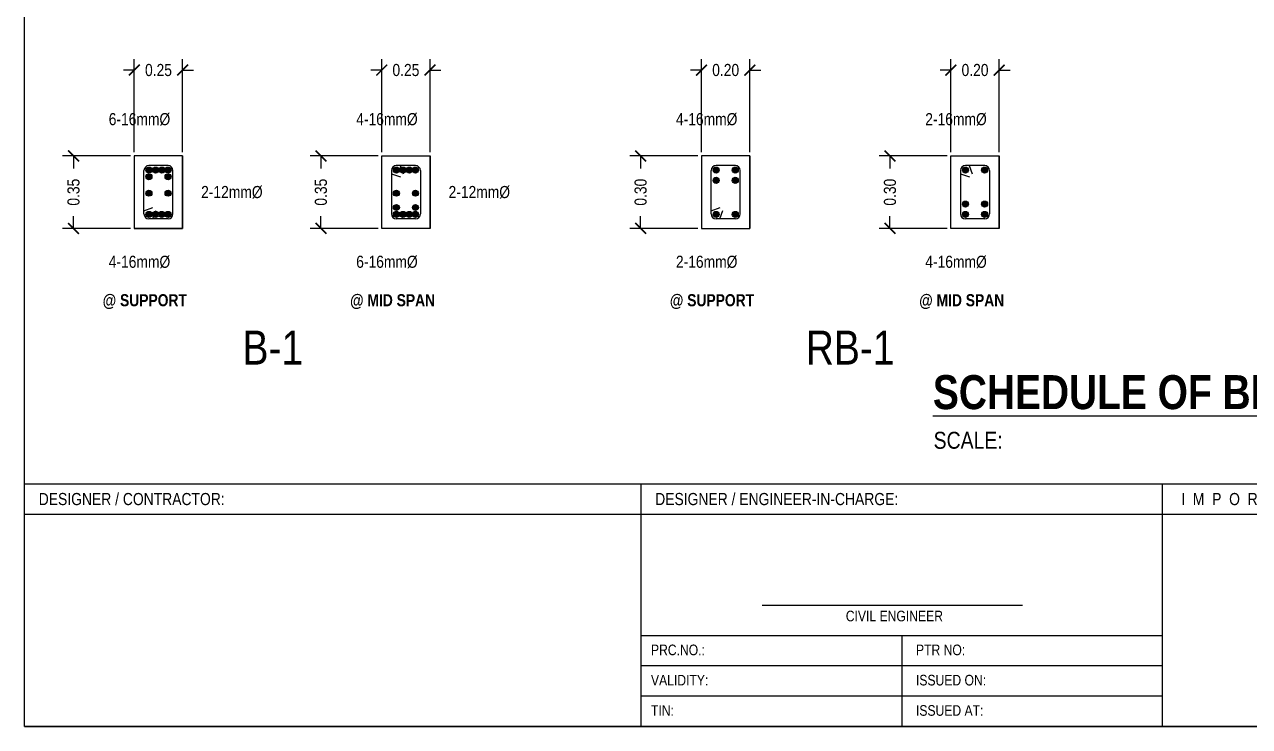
# Model space of a CAD drawing. Header units: inches. Extents: x 7263 to 14962, y 1317 to 2926.
# Drawn here: x 7343.21 to 7363.5, y 1421.63 to 1433.25 of the extents above; entities that cross this region are included whole.
import ezdxf

# ---------------------------------------------------------------- set-up
doc = ezdxf.new("R2010")
doc.units = ezdxf.units.IN
doc.header["$MEASUREMENT"] = 0
for name, color, linetype, lineweight in [('.25', 250, 'Continuous', 25), ('0.05', 250, 'Continuous', 5), ('0.25', 250, 'Continuous', 25)]:
    doc.layers.add(name, color=color, linetype=linetype, lineweight=lineweight)
for name, color, linetype in [('Layer2', 2, 'Continuous'), ('Layer3', 3, 'Continuous'), ('Layer6', 6, 'Continuous'), ('text', 7, 'Continuous')]:
    doc.layers.add(name, color=color, linetype=linetype)
doc.styles.get("Standard").update_dxf_attribs({"font": ''})
doc.styles.get('Standard').set_extended_font_data('Tw Cen MT Condensed')
doc.dimstyles.get("Standard").update_dxf_attribs({"dimtxt": 0.2, "dimasz": 0.18, "dimexe": 0.18, "dimexo": 0.0625, "dimgap": 0.09, "dimtad": 0, "dimzin": 0, "dimdsep": 46, "dimtxsty": 'Standard', "dimblk": 'ARCHTICK', "dimcen": 0.09, "dimclrd": 8, "dimclre": 8, "dimclrt": 2, "dimadec": 0, "dimazin": 0, "dimtfac": 1, "dimtofl": 0, "dimtmove": 0, "dimatfit": 3, "dimfxl": 1, "dimtolj": 1, "dimtzin": 0, "dimarcsym": 0})

# ---------------------------------------------------------------- blocks, each defined once
blk = doc.blocks.new('_ArchTick')
at = {"color": 0, "linetype": 'ByBlock', "const_width": 0.15}
blk.add_lwpolyline([(-0.5, -0.5), (0.5, 0.5)], dxfattribs=at)
blk = doc.blocks.new('*D205')
at = {"layer": 'Defpoints', "color": 0, "transparency": 16777216}
for p in [(7345.831, 1432.496), (7345.031, 1431.074), (7345.831, 1431.074)]:
    blk.add_point(p, dxfattribs=at)
at = {"layer": 'Layer6', "color": 8, "lineweight": -2, "transparency": 16777216}
for p, q in [((7345.031, 1431.136), (7345.031, 1432.676)), ((7345.831, 1431.136), (7345.831, 1432.676)), ((7345.031, 1432.496), (7344.851, 1432.496)), ((7345.831, 1432.496), (7346.011, 1432.496))]:
    blk.add_line(p, q, dxfattribs=at)
at = {"layer": 'Layer6', "color": 8, "lineweight": -2, "transparency": 16777216, "xscale": 0.18, "yscale": 0.18, "zscale": 0.18}
blk.add_blockref('_ArchTick', (7345.031, 1432.496), dxfattribs=at)
at = {"layer": 'Layer6', "color": 8, "lineweight": -2, "transparency": 16777216, "xscale": 0.18, "yscale": 0.18, "zscale": 0.18, "rotation": 180}
blk.add_blockref('_ArchTick', (7345.831, 1432.496), dxfattribs=at)
at = {"layer": 'Layer6', "color": 2, "transparency": 16777216, "insert": (7345.431, 1432.496), "char_height": 0.2, "attachment_point": 5}
blk.add_mtext('\\A1;0.25', dxfattribs=at)
blk = doc.blocks.new('*D206')
at = {"layer": 'Defpoints', "color": 0, "transparency": 16777216}
for p in [(7345.031, 1431.074), (7344.024, 1429.874), (7345.031, 1429.874)]:
    blk.add_point(p, dxfattribs=at)
at = {"layer": 'Layer6', "color": 8, "lineweight": -2, "transparency": 16777216}
for p, q in [((7344.968, 1431.074), (7343.844, 1431.074)), ((7344.024, 1431.074), (7344.024, 1430.868)), ((7344.024, 1429.874), (7344.024, 1430.079)), ((7344.968, 1429.874), (7343.844, 1429.874))]:
    blk.add_line(p, q, dxfattribs=at)
at = {"layer": 'Layer6', "color": 8, "lineweight": -2, "transparency": 16777216, "xscale": 0.18, "yscale": 0.18, "zscale": 0.18}
for p, rotation in [((7344.024, 1431.074), 90), ((7344.024, 1429.874), 270)]:
    blk.add_blockref('_ArchTick', p, dxfattribs=dict(at, rotation=rotation))
at = {"layer": 'Layer6', "color": 2, "transparency": 16777216, "insert": (7344.024, 1430.474), "char_height": 0.2, "attachment_point": 5, "rotation": 90}
blk.add_mtext('\\A1;0.35', dxfattribs=at)
blk = doc.blocks.new('*D208')
at = {"layer": 'Defpoints', "color": 0, "transparency": 16777216}
for p in [(7349.928, 1432.496), (7349.128, 1431.074), (7349.928, 1431.074)]:
    blk.add_point(p, dxfattribs=at)
at = {"layer": 'Layer6', "color": 8, "lineweight": -2, "transparency": 16777216}
for p, q in [((7349.128, 1431.136), (7349.128, 1432.676)), ((7349.928, 1431.136), (7349.928, 1432.676)), ((7349.128, 1432.496), (7348.948, 1432.496)), ((7349.928, 1432.496), (7350.108, 1432.496))]:
    blk.add_line(p, q, dxfattribs=at)
at = {"layer": 'Layer6', "color": 8, "lineweight": -2, "transparency": 16777216, "xscale": 0.18, "yscale": 0.18, "zscale": 0.18}
blk.add_blockref('_ArchTick', (7349.128, 1432.496), dxfattribs=at)
at = {"layer": 'Layer6', "color": 8, "lineweight": -2, "transparency": 16777216, "xscale": 0.18, "yscale": 0.18, "zscale": 0.18, "rotation": 180}
blk.add_blockref('_ArchTick', (7349.928, 1432.496), dxfattribs=at)
at = {"layer": 'Layer6', "color": 2, "transparency": 16777216, "insert": (7349.528, 1432.496), "char_height": 0.2, "attachment_point": 5}
blk.add_mtext('\\A1;0.25', dxfattribs=at)
blk = doc.blocks.new('*D207')
at = {"layer": 'Defpoints', "color": 0, "transparency": 16777216}
for p in [(7349.128, 1431.074), (7348.121, 1429.874), (7349.128, 1429.874)]:
    blk.add_point(p, dxfattribs=at)
at = {"layer": 'Layer6', "color": 8, "lineweight": -2, "transparency": 16777216}
for p, q in [((7349.066, 1431.074), (7347.941, 1431.074)), ((7348.121, 1431.074), (7348.121, 1430.868)), ((7348.121, 1429.874), (7348.121, 1430.079)), ((7349.066, 1429.874), (7347.941, 1429.874))]:
    blk.add_line(p, q, dxfattribs=at)
at = {"layer": 'Layer6', "color": 8, "lineweight": -2, "transparency": 16777216, "xscale": 0.18, "yscale": 0.18, "zscale": 0.18}
for p, rotation in [((7348.121, 1431.074), 90), ((7348.121, 1429.874), 270)]:
    blk.add_blockref('_ArchTick', p, dxfattribs=dict(at, rotation=rotation))
at = {"layer": 'Layer6', "color": 2, "transparency": 16777216, "insert": (7348.121, 1430.474), "char_height": 0.2, "attachment_point": 5, "rotation": 90}
blk.add_mtext('\\A1;0.35', dxfattribs=at)
blk = doc.blocks.new('*D209')
at = {"layer": 'Defpoints', "color": 0, "transparency": 16777216}
for p in [(7355.223, 1432.496), (7354.423, 1431.074), (7355.223, 1431.074)]:
    blk.add_point(p, dxfattribs=at)
at = {"layer": 'Layer6', "color": 8, "lineweight": -2, "transparency": 16777216}
for p, q in [((7354.423, 1431.136), (7354.423, 1432.676)), ((7355.223, 1431.136), (7355.223, 1432.676)), ((7354.423, 1432.496), (7354.243, 1432.496)), ((7355.223, 1432.496), (7355.403, 1432.496))]:
    blk.add_line(p, q, dxfattribs=at)
at = {"layer": 'Layer6', "color": 8, "lineweight": -2, "transparency": 16777216, "xscale": 0.18, "yscale": 0.18, "zscale": 0.18}
blk.add_blockref('_ArchTick', (7354.423, 1432.496), dxfattribs=at)
at = {"layer": 'Layer6', "color": 8, "lineweight": -2, "transparency": 16777216, "xscale": 0.18, "yscale": 0.18, "zscale": 0.18, "rotation": 180}
blk.add_blockref('_ArchTick', (7355.223, 1432.496), dxfattribs=at)
at = {"layer": 'Layer6', "color": 2, "transparency": 16777216, "insert": (7354.823, 1432.496), "char_height": 0.2, "attachment_point": 5}
blk.add_mtext('\\A1;0.20', dxfattribs=at)
blk = doc.blocks.new('*D210')
at = {"layer": 'Defpoints', "color": 0, "transparency": 16777216}
for p in [(7354.423, 1431.074), (7353.415, 1429.874), (7354.423, 1429.874)]:
    blk.add_point(p, dxfattribs=at)
at = {"layer": 'Layer6', "color": 8, "lineweight": -2, "transparency": 16777216}
for p, q in [((7354.36, 1431.074), (7353.235, 1431.074)), ((7353.415, 1431.074), (7353.415, 1430.868)), ((7353.415, 1429.874), (7353.415, 1430.079)), ((7354.36, 1429.874), (7353.235, 1429.874))]:
    blk.add_line(p, q, dxfattribs=at)
at = {"layer": 'Layer6', "color": 8, "lineweight": -2, "transparency": 16777216, "xscale": 0.18, "yscale": 0.18, "zscale": 0.18}
for p, rotation in [((7353.415, 1431.074), 90), ((7353.415, 1429.874), 270)]:
    blk.add_blockref('_ArchTick', p, dxfattribs=dict(at, rotation=rotation))
at = {"layer": 'Layer6', "color": 2, "transparency": 16777216, "insert": (7353.415, 1430.474), "char_height": 0.2, "attachment_point": 5, "rotation": 90}
blk.add_mtext('\\A1;0.30', dxfattribs=at)
blk = doc.blocks.new('*D211')
at = {"layer": 'Defpoints', "color": 0, "transparency": 16777216}
for p in [(7359.352, 1432.496), (7358.552, 1431.074), (7359.352, 1431.074)]:
    blk.add_point(p, dxfattribs=at)
at = {"layer": 'Layer6', "color": 8, "lineweight": -2, "transparency": 16777216}
for p, q in [((7358.552, 1431.136), (7358.552, 1432.676)), ((7359.352, 1431.136), (7359.352, 1432.676)), ((7358.552, 1432.496), (7358.372, 1432.496)), ((7359.352, 1432.496), (7359.532, 1432.496))]:
    blk.add_line(p, q, dxfattribs=at)
at = {"layer": 'Layer6', "color": 8, "lineweight": -2, "transparency": 16777216, "xscale": 0.18, "yscale": 0.18, "zscale": 0.18}
blk.add_blockref('_ArchTick', (7358.552, 1432.496), dxfattribs=at)
at = {"layer": 'Layer6', "color": 8, "lineweight": -2, "transparency": 16777216, "xscale": 0.18, "yscale": 0.18, "zscale": 0.18, "rotation": 180}
blk.add_blockref('_ArchTick', (7359.352, 1432.496), dxfattribs=at)
at = {"layer": 'Layer6', "color": 2, "transparency": 16777216, "insert": (7358.952, 1432.496), "char_height": 0.2, "attachment_point": 5}
blk.add_mtext('\\A1;0.20', dxfattribs=at)
blk = doc.blocks.new('*D212')
at = {"layer": 'Defpoints', "color": 0, "transparency": 16777216}
for p in [(7358.552, 1431.074), (7357.544, 1429.874), (7358.552, 1429.874)]:
    blk.add_point(p, dxfattribs=at)
at = {"layer": 'Layer6', "color": 8, "lineweight": -2, "transparency": 16777216}
for p, q in [((7358.489, 1431.074), (7357.364, 1431.074)), ((7357.544, 1431.074), (7357.544, 1430.868)), ((7357.544, 1429.874), (7357.544, 1430.079)), ((7358.489, 1429.874), (7357.364, 1429.874))]:
    blk.add_line(p, q, dxfattribs=at)
at = {"layer": 'Layer6', "color": 8, "lineweight": -2, "transparency": 16777216, "xscale": 0.18, "yscale": 0.18, "zscale": 0.18}
for p, rotation in [((7357.544, 1431.074), 90), ((7357.544, 1429.874), 270)]:
    blk.add_blockref('_ArchTick', p, dxfattribs=dict(at, rotation=rotation))
at = {"layer": 'Layer6', "color": 2, "transparency": 16777216, "insert": (7357.544, 1430.474), "char_height": 0.2, "attachment_point": 5, "rotation": 90}
blk.add_mtext('\\A1;0.30', dxfattribs=at)

msp = doc.modelspace()

# ---------------------------------------------------------------- hatches: boundary and pattern name
at = {"layer": '0.05'}
h = msp.add_hatch(dxfattribs=at)
h.set_pattern_fill('ANSI31', color=0, scale=0.1, style=0)
h.set_pattern_definition([(45, (7323.64976, 3152.97491), (-0.008838834765, 0.008838834765), [])])
h.paths.add_polyline_path([(7345.316, 1430.841, 1), (7345.23, 1430.841, 1)])
h = msp.add_hatch(dxfattribs=at)
h.set_pattern_fill('ANSI31', color=0, scale=0.1, style=0)
h.set_pattern_definition([(45, (7323.759268, 3152.97491), (-0.008838834765, 0.008838834765), [])])
h.paths.add_polyline_path([(7345.426, 1430.841, 1), (7345.339, 1430.841, 1)])
h = msp.add_hatch(dxfattribs=at)
h.set_pattern_fill('ANSI31', color=0, scale=0.1, style=0)
h.set_pattern_definition([(45, (7323.864505, 3152.97491), (-0.008838834765, 0.008838834765), [])])
h.paths.add_polyline_path([(7345.531, 1430.841, 1), (7345.445, 1430.841, 1)])
h = msp.add_hatch(dxfattribs=at)
h.set_pattern_fill('ANSI31', color=0, scale=0.1, style=0)
h.set_pattern_definition([(45, (7323.72976, 3152.97491), (-0.008838834765, 0.008838834765), [])])
h.paths.add_polyline_path([(7345.545, 1430.841, -1), (7345.632, 1430.841, -1)])
h = msp.add_hatch(dxfattribs=at)
h.set_pattern_fill('ANSI31', color=0, scale=0.1, style=0)
h.set_pattern_definition([(45, (7327.7471, 3153.37491), (-0.008838834765, 0.008838834765), [])])
h.paths.add_polyline_path([(7349.414, 1430.841, 1), (7349.327, 1430.841, 1)])
h = msp.add_hatch(dxfattribs=at)
h.set_pattern_fill('ANSI31', color=0, scale=0.1, style=0)
h.set_pattern_definition([(45, (7327.620458, 3153.37491), (-0.008838834765, 0.008838834765), [])])
h.paths.add_polyline_path([(7349.436, 1430.841, -1), (7349.523, 1430.841, -1)])
h = msp.add_hatch(dxfattribs=at)
h.set_pattern_fill('ANSI31', color=0, scale=0.1, style=0)
h.set_pattern_definition([(45, (7327.725808, 3153.37491), (-0.008838834765, 0.008838834765), [])])
h.paths.add_polyline_path([(7349.541, 1430.841, -1), (7349.628, 1430.841, -1)])
h = msp.add_hatch(dxfattribs=at)
h.set_pattern_fill('ANSI31', color=0, scale=0.1, style=0)
h.set_pattern_definition([(45, (7327.8271, 3153.37491), (-0.008838834765, 0.008838834765), [])])
h.paths.add_polyline_path([(7349.643, 1430.841, -1), (7349.729, 1430.841, -1)])
h = msp.add_hatch(dxfattribs=at)
h.set_pattern_fill('ANSI31', color=0, scale=0.1, style=0)
h.set_pattern_definition([(45, (7333.041666, 3152.97491), (-0.008838834765, 0.008838834765), [])])
h.paths.add_polyline_path([(7354.708, 1430.841, 1), (7354.622, 1430.841, 1)])
h = msp.add_hatch(dxfattribs=at)
h.set_pattern_fill('ANSI31', color=0, scale=0.1, style=0)
h.set_pattern_definition([(45, (7333.121666, 3152.97491), (-0.008838834765, 0.008838834765), [])])
h.paths.add_polyline_path([(7354.937, 1430.841, -1), (7355.024, 1430.841, -1)])
h = msp.add_hatch(dxfattribs=at)
h.set_pattern_fill('ANSI31', color=0, scale=0.1, style=0)
h.set_pattern_definition([(45, (7337.170685, 3153.37491), (-0.008838834765, 0.008838834765), [])])
h.paths.add_polyline_path([(7358.837, 1430.841, 1), (7358.751, 1430.841, 1)])
h = msp.add_hatch(dxfattribs=at)
h.set_pattern_fill('ANSI31', color=0, scale=0.1, style=0)
h.set_pattern_definition([(45, (7337.250685, 3153.37491), (-0.008838834765, 0.008838834765), [])])
h.paths.add_polyline_path([(7359.066, 1430.841, -1), (7359.153, 1430.841, -1)])
h = msp.add_hatch(dxfattribs=at)
h.set_pattern_fill('ANSI31', color=0, scale=0.1, style=0)
h.set_pattern_definition([(45, (7323.64976, 3152.862832), (-0.008838834765, 0.008838834765), [])])
h.paths.add_polyline_path([(7345.316, 1430.729, 1), (7345.23, 1430.729, 1)])
h = msp.add_hatch(dxfattribs=at)
h.set_pattern_fill('ANSI31', color=0, scale=0.1, style=0)
h.set_pattern_definition([(45, (7323.72976, 3152.862832), (-0.008838834765, 0.008838834765), [])])
h.paths.add_polyline_path([(7345.545, 1430.729, -1), (7345.632, 1430.729, -1)])
h = msp.add_hatch(dxfattribs=at)
h.set_pattern_fill('ANSI31', color=0, scale=0.1, style=0)
h.set_pattern_definition([(45, (7333.041666, 3152.803822), (-0.008838834765, 0.008838834765), [])])
h.paths.add_polyline_path([(7354.708, 1430.67, 1), (7354.622, 1430.67, 1)])
h = msp.add_hatch(dxfattribs=at)
h.set_pattern_fill('ANSI31', color=0, scale=0.1, style=0)
h.set_pattern_definition([(45, (7333.121666, 3152.803822), (-0.008838834765, 0.008838834765), [])])
h.paths.add_polyline_path([(7354.937, 1430.67, -1), (7355.024, 1430.67, -1)])
h = msp.add_hatch(dxfattribs=at)
h.set_pattern_fill('ANSI31', color=0, scale=0.1, style=0)
h.set_pattern_definition([(45, (7323.64976, 3153.72586), (-0.008838834765, 0.008838834765), [])])
h.paths.add_polyline_path([(7345.316, 1430.457, -1), (7345.23, 1430.457, -1)])
h = msp.add_hatch(dxfattribs=at)
h.set_pattern_fill('ANSI31', color=0, scale=0.1, style=0)
h.set_pattern_definition([(45, (7323.72976, 3153.72586), (-0.008838834765, 0.008838834765), [])])
h.paths.add_polyline_path([(7345.545, 1430.457, 1), (7345.632, 1430.457, 1)])
h = msp.add_hatch(dxfattribs=at)
h.set_pattern_fill('ANSI31', color=0, scale=0.1, style=0)
h.set_pattern_definition([(45, (7327.7471, 3153.72586), (-0.008838834765, 0.008838834765), [])])
h.paths.add_polyline_path([(7349.414, 1430.457, -1), (7349.327, 1430.457, -1)])
h = msp.add_hatch(dxfattribs=at)
h.set_pattern_fill('ANSI31', color=0, scale=0.1, style=0)
h.set_pattern_definition([(45, (7327.8271, 3153.72586), (-0.008838834765, 0.008838834765), [])])
h.paths.add_polyline_path([(7349.643, 1430.457, 1), (7349.729, 1430.457, 1)])
h = msp.add_hatch(dxfattribs=at)
h.set_pattern_fill('ANSI31', color=0, scale=0.1, style=0)
h.set_pattern_definition([(45, (7337.170685, 3152.703822), (-0.008838834765, 0.008838834765), [])])
h.paths.add_polyline_path([(7358.837, 1430.277, -1), (7358.751, 1430.277, -1)])
h = msp.add_hatch(dxfattribs=at)
h.set_pattern_fill('ANSI31', color=0, scale=0.1, style=0)
h.set_pattern_definition([(45, (7337.250685, 3152.703822), (-0.008838834765, 0.008838834765), [])])
h.paths.add_polyline_path([(7359.066, 1430.277, 1), (7359.153, 1430.277, 1)])
h = msp.add_hatch(dxfattribs=at)
h.set_pattern_fill('ANSI31', color=0, scale=0.1, style=0)
h.set_pattern_definition([(45, (7323.64976, 3153.37491), (-0.008838834765, 0.008838834765), [])])
h.paths.add_polyline_path([(7345.316, 1430.106, -1), (7345.23, 1430.106, -1)])
h = msp.add_hatch(dxfattribs=at)
h.set_pattern_fill('ANSI31', color=0, scale=0.1, style=0)
h.set_pattern_definition([(45, (7323.527035, 3153.37491), (-0.008838834765, 0.008838834765), [])])
h.paths.add_polyline_path([(7345.343, 1430.106, 1), (7345.429, 1430.106, 1)])
h = msp.add_hatch(dxfattribs=at)
h.set_pattern_fill('ANSI31', color=0, scale=0.1, style=0)
h.set_pattern_definition([(45, (7323.62745, 3153.37491), (-0.008838834765, 0.008838834765), [])])
h.paths.add_polyline_path([(7345.443, 1430.106, 1), (7345.53, 1430.106, 1)])
h = msp.add_hatch(dxfattribs=at)
h.set_pattern_fill('ANSI31', color=0, scale=0.1, style=0)
h.set_pattern_definition([(45, (7323.72976, 3153.37491), (-0.008838834765, 0.008838834765), [])])
h.paths.add_polyline_path([(7345.545, 1430.106, 1), (7345.632, 1430.106, 1)])
h = msp.add_hatch(dxfattribs=at)
h.set_pattern_fill('ANSI31', color=0, scale=0.1, style=0)
h.set_pattern_definition([(45, (7327.7471, 3152.646578), (-0.008838834765, 0.008838834765), [])])
h.paths.add_polyline_path([(7349.414, 1430.22, -1), (7349.327, 1430.22, -1)])
h = msp.add_hatch(dxfattribs=at)
h.set_pattern_fill('ANSI31', color=0, scale=0.1, style=0)
h.set_pattern_definition([(45, (7327.7471, 3152.97491), (-0.008838834765, 0.008838834765), [])])
h.paths.add_polyline_path([(7349.414, 1430.106, -1), (7349.327, 1430.106, -1)])
h = msp.add_hatch(dxfattribs=at)
h.set_pattern_fill('ANSI31', color=0, scale=0.1, style=0)
h.set_pattern_definition([(45, (7327.619637, 3152.97491), (-0.008838834765, 0.008838834765), [])])
h.paths.add_polyline_path([(7349.435, 1430.106, 1), (7349.522, 1430.106, 1)])
h = msp.add_hatch(dxfattribs=at)
h.set_pattern_fill('ANSI31', color=0, scale=0.1, style=0)
h.set_pattern_definition([(45, (7327.724714, 3152.97491), (-0.008838834765, 0.008838834765), [])])
h.paths.add_polyline_path([(7349.54, 1430.106, 1), (7349.627, 1430.106, 1)])
h = msp.add_hatch(dxfattribs=at)
h.set_pattern_fill('ANSI31', color=0, scale=0.1, style=0)
h.set_pattern_definition([(45, (7327.8271, 3152.646578), (-0.008838834765, 0.008838834765), [])])
h.paths.add_polyline_path([(7349.643, 1430.22, 1), (7349.729, 1430.22, 1)])
h = msp.add_hatch(dxfattribs=at)
h.set_pattern_fill('ANSI31', color=0, scale=0.1, style=0)
h.set_pattern_definition([(45, (7327.8271, 3152.97491), (-0.008838834765, 0.008838834765), [])])
h.paths.add_polyline_path([(7349.643, 1430.106, 1), (7349.729, 1430.106, 1)])
h = msp.add_hatch(dxfattribs=at)
h.set_pattern_fill('ANSI31', color=0, scale=0.1, style=0)
h.set_pattern_definition([(45, (7333.041666, 3153.37491), (-0.008838834765, 0.008838834765), [])])
h.paths.add_polyline_path([(7354.708, 1430.106, -1), (7354.622, 1430.106, -1)])
h = msp.add_hatch(dxfattribs=at)
h.set_pattern_fill('ANSI31', color=0, scale=0.1, style=0)
h.set_pattern_definition([(45, (7333.121666, 3153.37491), (-0.008838834765, 0.008838834765), [])])
h.paths.add_polyline_path([(7354.937, 1430.106, 1), (7355.024, 1430.106, 1)])
h = msp.add_hatch(dxfattribs=at)
h.set_pattern_fill('ANSI31', color=0, scale=0.1, style=0)
h.set_pattern_definition([(45, (7337.170685, 3152.97491), (-0.008838834765, 0.008838834765), [])])
h.paths.add_polyline_path([(7358.837, 1430.106, -1), (7358.751, 1430.106, -1)])
h = msp.add_hatch(dxfattribs=at)
h.set_pattern_fill('ANSI31', color=0, scale=0.1, style=0)
h.set_pattern_definition([(45, (7337.250685, 3152.97491), (-0.008838834765, 0.008838834765), [])])
h.paths.add_polyline_path([(7359.066, 1430.106, 1), (7359.153, 1430.106, 1)])

# ---------------------------------------------------------------- linework, layer by layer
at = {"layer": '.25', "color": 0, "lineweight": 30}
for centre in [(7345.273, 1430.841), (7345.383, 1430.841), (7345.488, 1430.841), (7345.589, 1430.841), (7349.37, 1430.841), (7349.479, 1430.841), (7349.585, 1430.841), (7349.686, 1430.841), (7354.665, 1430.841), (7354.981, 1430.841), (7358.794, 1430.841), (7359.11, 1430.841), (7345.273, 1430.729), (7345.589, 1430.729), (7354.665, 1430.67), (7354.981, 1430.67), (7345.273, 1430.457), (7345.589, 1430.457), (7349.37, 1430.457), (7349.686, 1430.457), (7358.794, 1430.277), (7359.11, 1430.277), (7345.273, 1430.106), (7345.386, 1430.106), (7345.486, 1430.106), (7345.589, 1430.106), (7349.37, 1430.22), (7349.37, 1430.106), (7349.478, 1430.106), (7349.584, 1430.106), (7349.686, 1430.22), (7349.686, 1430.106), (7354.665, 1430.106), (7354.981, 1430.106), (7358.794, 1430.106), (7359.11, 1430.106)]:
    msp.add_circle(centre, 0.05, dxfattribs=at)
at = {"layer": '0.25', "color": 0}
for p, q in [((7345.591, 1430.914), (7345.271, 1430.914)), ((7345.831, 1431.074), (7345.831, 1429.874)), ((7349.688, 1430.914), (7349.368, 1430.914)), ((7349.433, 1430.914), (7349.482, 1430.776)), ((7349.928, 1429.874), (7349.928, 1431.074)), ((7354.983, 1430.914), (7354.663, 1430.914)), ((7355.223, 1431.074), (7355.223, 1429.874)), ((7359.112, 1430.914), (7358.792, 1430.914)), ((7358.857, 1430.914), (7358.906, 1430.776)), ((7359.352, 1429.874), (7359.352, 1431.074)), ((7345.191, 1430.114), (7345.191, 1430.834)), ((7345.671, 1430.114), (7345.671, 1430.834)), ((7349.288, 1430.834), (7349.288, 1430.114)), ((7349.288, 1430.78), (7349.436, 1430.728)), ((7349.768, 1430.834), (7349.768, 1430.114)), ((7354.583, 1430.114), (7354.583, 1430.834)), ((7355.063, 1430.114), (7355.063, 1430.834)), ((7358.712, 1430.834), (7358.712, 1430.114)), ((7358.712, 1430.78), (7358.859, 1430.728)), ((7359.192, 1430.834), (7359.192, 1430.114)), ((7345.191, 1430.167), (7345.339, 1430.219)), ((7345.336, 1430.034), (7345.385, 1430.172)), ((7354.583, 1430.167), (7354.73, 1430.219)), ((7354.728, 1430.034), (7354.777, 1430.172)), ((7345.831, 1429.874), (7345.031, 1429.874)), ((7345.591, 1430.034), (7345.271, 1430.034)), ((7349.688, 1430.034), (7349.368, 1430.034)), ((7354.983, 1430.034), (7354.663, 1430.034)), ((7359.112, 1430.034), (7358.792, 1430.034))]:
    msp.add_line(p, q, dxfattribs=at)
for points in [[(7345.031, 1429.874), (7345.831, 1429.874), (7345.831, 1431.074), (7345.031, 1431.074)], [(7349.128, 1431.074), (7349.928, 1431.074), (7349.928, 1429.874), (7349.128, 1429.874)], [(7354.423, 1429.874), (7355.223, 1429.874), (7355.223, 1431.074), (7354.423, 1431.074)], [(7358.552, 1431.074), (7359.352, 1431.074), (7359.352, 1429.874), (7358.552, 1429.874)]]:
    msp.add_lwpolyline(points, close=True, dxfattribs=at)
for centre, start, end in [((7345.271, 1430.834), 90, 180), ((7345.591, 1430.834), 0, 90), ((7349.368, 1430.834), 90, 180), ((7349.688, 1430.834), 0, 90), ((7354.663, 1430.834), 90, 180), ((7354.983, 1430.834), 0, 90), ((7358.792, 1430.834), 90, 180), ((7359.112, 1430.834), 0, 90), ((7345.271, 1430.114), 180, 270), ((7345.591, 1430.114), 270, 0), ((7349.368, 1430.114), 180, 270), ((7349.688, 1430.114), 270, 0), ((7354.663, 1430.114), 180, 270), ((7354.983, 1430.114), 270, 0), ((7358.792, 1430.114), 180, 270), ((7359.112, 1430.114), 270, 0)]:
    msp.add_arc(centre, 0.08, start, end, dxfattribs=at)
at = {"layer": 'Layer2'}
msp.add_line((7359.74, 1423.632), (7355.429, 1423.632), dxfattribs=at)
at = {"layer": 'Layer3'}
for p, q in [((7353.42, 1425.642), (7353.42, 1421.626)), ((7362.05, 1425.642), (7362.05, 1421.626)), ((7343.212, 1425.14), (7413.187, 1425.14)), ((7362.05, 1423.13), (7353.427, 1423.13)), ((7357.739, 1423.13), (7357.739, 1422.127)), ((7362.05, 1422.629), (7353.427, 1422.629)), ((7362.05, 1422.127), (7353.427, 1422.127)), ((7357.739, 1422.127), (7357.739, 1421.626))]:
    msp.add_line(p, q, dxfattribs=at)
at = {"layer": 'Layer6'}
for p, q in [((7343.212, 1425.642), (7413.187, 1425.642)), ((7343.212, 1421.626), (7413.187, 1421.626))]:
    msp.add_line(p, q, dxfattribs=at)
msp.add_lwpolyline([(7413.187, 1421.626), (7343.212, 1421.626), (7343.212, 1467.606), (7413.187, 1467.606)], close=True, dxfattribs=at)

# ---------------------------------------------------------------- texts
at = {"layer": 'Layer3', "char_height": 0.5625, "attachment_point": 1}
for s, heights, insert in [('\\pi8.15961;{\\fArial Narrow|b0|i0|c0|p34;B-1}', [0.565], (7338.663, 1428.182)), ('\\pi7.92804;{\\fArial Narrow|b0|i0|c0|p34;RB-1}', [0.565], (7348.223, 1428.182)), ('\\pi5.04341;{\\fArial Narrow|b1|i0|c0|p34;\\LSCHEDULE OF BEAMS\\P\\pi5.05502;\\fArial Narrow|b0|i0|c0|p34;\\H0.5x;\\lSCALE:                                                           NTS}', [0], (7353.211, 1427.444))]:
    msp.add_mtext_dynamic_manual_height_columns(s, width=17.1549, gutter_width=1, heights=heights, dxfattribs=dict(at, insert=insert))
at = {"layer": 'Layer6', "color": 2, "char_height": 0.2, "attachment_point": 4}
for s, insert in [('6-16mm%%C', (7344.607, 1431.68)), ('4-16mm%%C', (7348.705, 1431.68)), ('4-16mm%%C', (7353.999, 1431.68)), ('2-16mm%%C', (7358.128, 1431.68)), ('2-12mm%%C', (7346.137, 1430.473)), ('2-12mm%%C', (7350.234, 1430.473)), ('4-16mm%%C', (7344.607, 1429.318)), ('6-16mm%%C', (7348.705, 1429.318)), ('2-16mm%%C', (7353.999, 1429.318)), ('4-16mm%%C', (7358.128, 1429.318)), ('{\\fTw Cen MT Condensed|b1|i0|c0|p34;@ SUPPORT}', (7344.507, 1428.662)), ('{\\fTw Cen MT Condensed|b1|i0|c0|p34;@ MID SPAN}', (7348.604, 1428.662)), ('{\\fTw Cen MT Condensed|b1|i0|c0|p34;@ SUPPORT}', (7353.899, 1428.662)), ('{\\fTw Cen MT Condensed|b1|i0|c0|p34;@ MID SPAN}', (7358.028, 1428.662))]:
    msp.add_mtext(s, dxfattribs=dict(at, insert=insert))
at = {"layer": 'text', "attachment_point": 1}
for s, insert, char_height in [('DESIGNER / CONTRACTOR:', (7343.448, 1425.493), 0.20079), ('DESIGNER / ENGINEER-IN-CHARGE:', (7353.656, 1425.493), 0.20079), ('CIVIL ENGINEER', (7356.812, 1423.543), 0.17554), ('PRC.NO.:', (7353.586, 1422.982), 0.1755), ('PTR NO:', (7357.974, 1422.982), 0.1755), ('VALIDITY:', (7353.586, 1422.481), 0.1755), ('ISSUED ON:', (7357.974, 1422.481), 0.1755), ('TIN:', (7353.586, 1421.979), 0.1755), ('ISSUED AT:', (7357.974, 1421.979), 0.1755)]:
    msp.add_mtext(s, dxfattribs=dict(at, insert=insert, char_height=char_height))
at = {"layer": 'text', "lineweight": 30, "insert": (7362.367, 1425.493), "char_height": 0.20079, "attachment_point": 1}
msp.add_mtext('I  M  P  O  R  T  A  N  T :', dxfattribs=at)

# ---------------------------------------------------------------- dimensions: what is measured, and where the dimension line sits
at = {"layer": 'Layer6'}
for base, p1, p2, text, picture, middle in [((7345.831, 1432.496), (7345.031, 1431.074), (7345.831, 1431.074), '0.25', '*D205', (7345.431, 1432.496)), ((7349.928, 1432.496), (7349.128, 1431.074), (7349.928, 1431.074), '0.25', '*D208', (7349.528, 1432.496)), ((7355.223, 1432.496), (7354.423, 1431.074), (7355.223, 1431.074), '0.20', '*D209', (7354.823, 1432.496)), ((7359.352, 1432.496), (7358.552, 1431.074), (7359.352, 1431.074), '0.20', '*D211', (7358.952, 1432.496))]:
    dim = msp.add_linear_dim(base=base, p1=p1, p2=p2, text=text, dimstyle='Standard', override={"dimpost": 'M'}, dxfattribs=at)
    dim.commit()
    dim.dimension.update_dxf_attribs({"geometry": picture, "text_midpoint": middle})
for base, p1, p2, text, picture, middle in [((7344.024, 1429.874), (7345.031, 1431.074), (7345.031, 1429.874), '0.35', '*D206', (7344.024, 1430.474)), ((7348.121, 1429.874), (7349.128, 1431.074), (7349.128, 1429.874), '0.35', '*D207', (7348.121, 1430.474)), ((7353.415, 1429.874), (7354.423, 1431.074), (7354.423, 1429.874), '0.30', '*D210', (7353.415, 1430.474)), ((7357.544, 1429.874), (7358.552, 1431.074), (7358.552, 1429.874), '0.30', '*D212', (7357.544, 1430.474))]:
    dim = msp.add_linear_dim(base=base, p1=p1, p2=p2, angle=90, text=text, dimstyle='Standard', override={"dimpost": 'M'}, dxfattribs=at)
    dim.commit()
    dim.dimension.update_dxf_attribs({"geometry": picture, "text_midpoint": middle})

doc.saveas('drawing.dxf')
